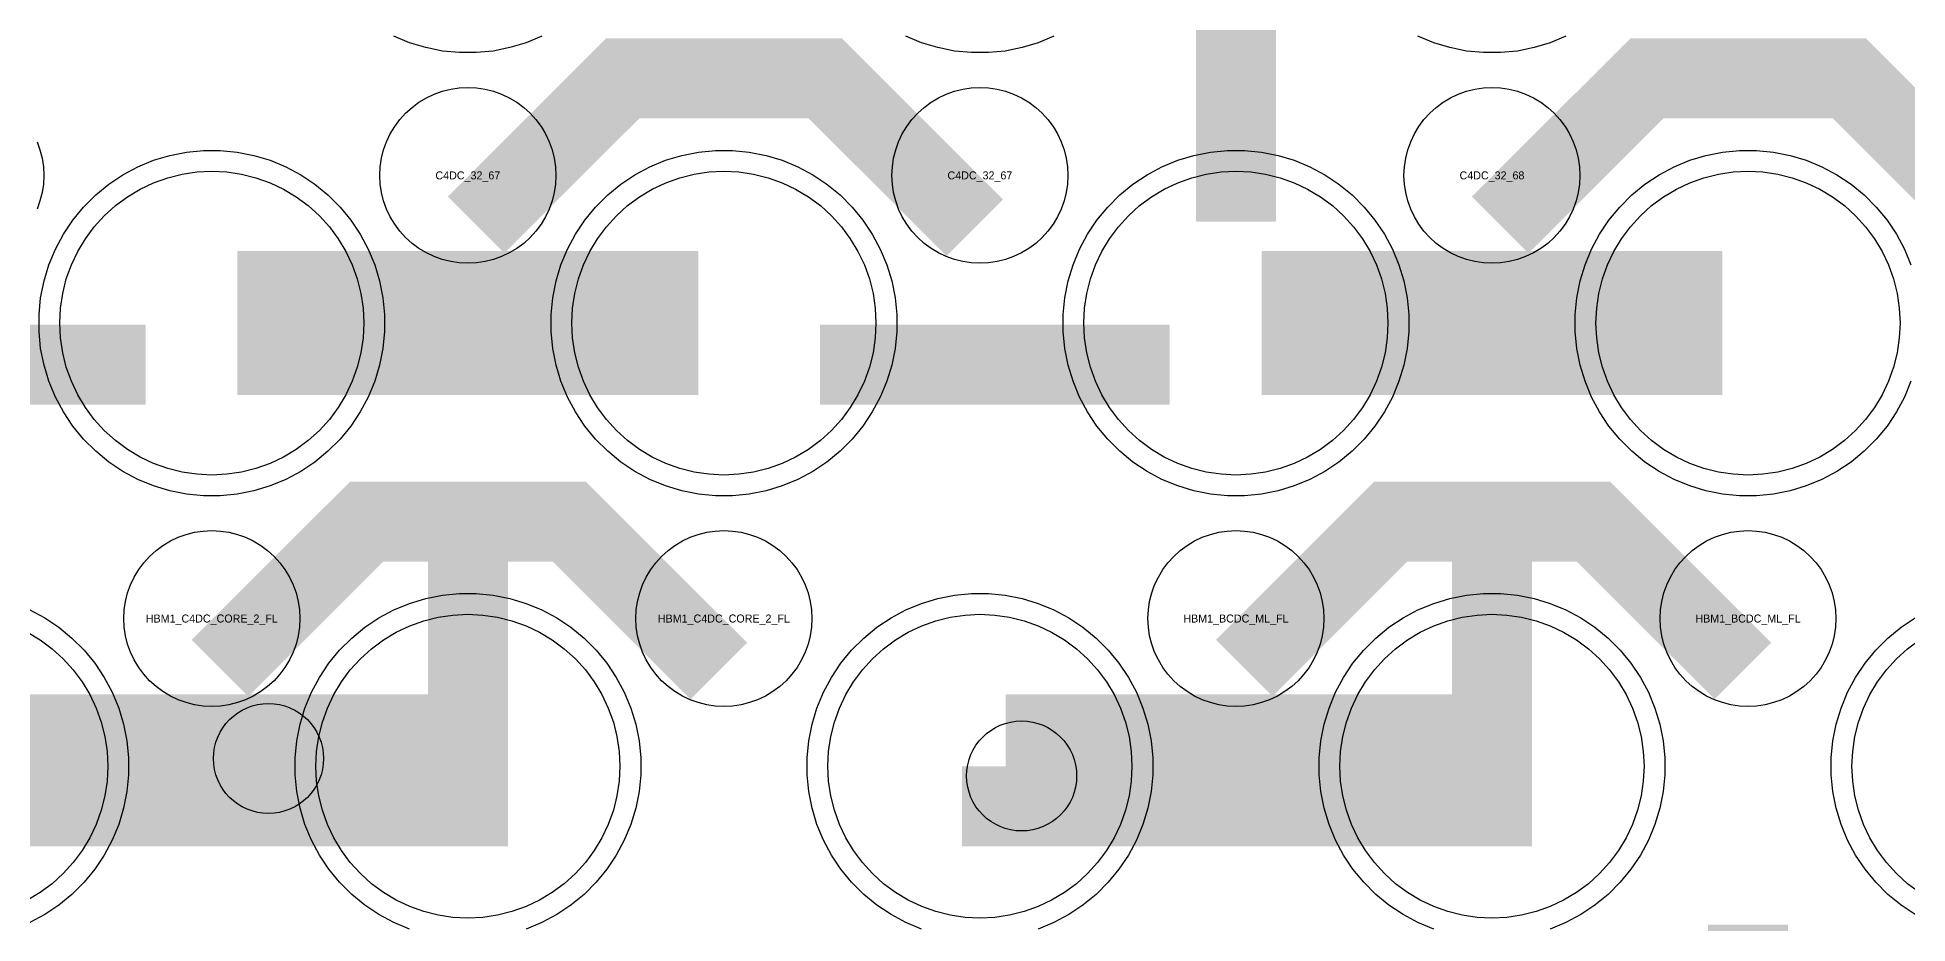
# Model space of a CAD drawing. Extents: x -11880 to 11880, y -14992 to 14992.
# Drawn here: x 9386 to 9970, y -10593 to -10316 of the extents above; entities that cross this region are included whole.
import ezdxf
from ezdxf.enums import TextEntityAlignment as Align

# ---------------------------------------------------------------- set-up
doc = ezdxf.new("R2010")
doc.units = 0
doc.header["$MEASUREMENT"] = 0
for name, color, linetype in [('GDS_775_DT_237', 138, 'CONTINUOUS'), ('RDL1_FS', 34, 'CONTINUOUS'), ('RDL_BS', 160, 'CONTINUOUS')]:
    doc.layers.add(name, color=color, linetype=linetype)

msp = doc.modelspace()

# ---------------------------------------------------------------- linework, layer by layer
at = {"layer": 'RDL1_FS'}
for points in [[(9440, -10453.024), (9435.343, -10452.795), (9430.732, -10452.111), (9426.209, -10450.979), (9421.819, -10449.407), (9417.605, -10447.415), (9413.605, -10445.017), (9409.86, -10442.239), (9406.406, -10439.109), (9403.276, -10435.655), (9400.498, -10431.91), (9398.1, -10427.91), (9396.108, -10423.696), (9394.536, -10419.306), (9393.404, -10414.783), (9392.72, -10410.172), (9392.491, -10405.515), (9392.72, -10400.858), (9393.404, -10396.247), (9394.536, -10391.724), (9396.108, -10387.334), (9398.1, -10383.12), (9400.498, -10379.12), (9403.276, -10375.375), (9406.406, -10371.921), (9409.86, -10368.791), (9413.605, -10366.013), (9417.605, -10363.615), (9421.819, -10361.623), (9426.209, -10360.051), (9430.732, -10358.919), (9435.343, -10358.235), (9440, -10358.006), (9444.657, -10358.235), (9449.268, -10358.919), (9453.791, -10360.051), (9458.181, -10361.623), (9462.395, -10363.615), (9466.395, -10366.013), (9470.14, -10368.791), (9473.594, -10371.921), (9476.724, -10375.375), (9479.502, -10379.12), (9481.9, -10383.12), (9483.892, -10387.334), (9485.464, -10391.724), (9486.596, -10396.247), (9487.28, -10400.858), (9487.509, -10405.515), (9487.28, -10410.172), (9486.596, -10414.783), (9485.464, -10419.306), (9483.892, -10423.696), (9481.9, -10427.91), (9479.502, -10431.91), (9476.724, -10435.655), (9473.594, -10439.109), (9470.14, -10442.239), (9466.395, -10445.017), (9462.395, -10447.415), (9458.181, -10449.407), (9453.791, -10450.979), (9449.268, -10452.111), (9444.657, -10452.795)], [(9600, -10453.024), (9595.343, -10452.795), (9590.732, -10452.111), (9586.209, -10450.979), (9581.819, -10449.407), (9577.605, -10447.415), (9573.605, -10445.017), (9569.86, -10442.239), (9566.406, -10439.109), (9563.276, -10435.655), (9560.498, -10431.91), (9558.1, -10427.91), (9556.108, -10423.696), (9554.536, -10419.306), (9553.404, -10414.783), (9552.72, -10410.172), (9552.491, -10405.515), (9552.72, -10400.858), (9553.404, -10396.247), (9554.536, -10391.724), (9556.108, -10387.334), (9558.1, -10383.12), (9560.498, -10379.12), (9563.276, -10375.375), (9566.406, -10371.921), (9569.86, -10368.791), (9573.605, -10366.013), (9577.605, -10363.615), (9581.819, -10361.623), (9586.209, -10360.051), (9590.732, -10358.919), (9595.343, -10358.235), (9600, -10358.006), (9604.657, -10358.235), (9609.268, -10358.919), (9613.791, -10360.051), (9618.181, -10361.623), (9622.395, -10363.615), (9626.395, -10366.013), (9630.14, -10368.791), (9633.594, -10371.921), (9636.724, -10375.375), (9639.502, -10379.12), (9641.9, -10383.12), (9643.892, -10387.334), (9645.464, -10391.724), (9646.596, -10396.247), (9647.28, -10400.858), (9647.509, -10405.515), (9647.28, -10410.172), (9646.596, -10414.783), (9645.464, -10419.306), (9643.892, -10423.696), (9641.9, -10427.91), (9639.502, -10431.91), (9636.724, -10435.655), (9633.594, -10439.109), (9630.14, -10442.239), (9626.395, -10445.017), (9622.395, -10447.415), (9618.181, -10449.407), (9613.791, -10450.979), (9609.268, -10452.111), (9604.657, -10452.795)], [(9760, -10453.024), (9755.343, -10452.795), (9750.732, -10452.111), (9746.209, -10450.979), (9741.819, -10449.407), (9737.605, -10447.415), (9733.605, -10445.017), (9729.86, -10442.239), (9726.406, -10439.109), (9723.276, -10435.655), (9720.498, -10431.91), (9718.1, -10427.91), (9716.108, -10423.696), (9714.536, -10419.306), (9713.404, -10414.783), (9712.72, -10410.172), (9712.491, -10405.515), (9712.72, -10400.858), (9713.404, -10396.247), (9714.536, -10391.724), (9716.108, -10387.334), (9718.1, -10383.12), (9720.498, -10379.12), (9723.276, -10375.375), (9726.406, -10371.921), (9729.86, -10368.791), (9733.605, -10366.013), (9737.605, -10363.615), (9741.819, -10361.623), (9746.209, -10360.051), (9750.732, -10358.919), (9755.343, -10358.235), (9760, -10358.006), (9764.657, -10358.235), (9769.268, -10358.919), (9773.791, -10360.051), (9778.181, -10361.623), (9782.395, -10363.615), (9786.395, -10366.013), (9790.14, -10368.791), (9793.594, -10371.921), (9796.724, -10375.375), (9799.502, -10379.12), (9801.9, -10383.12), (9803.892, -10387.334), (9805.464, -10391.724), (9806.596, -10396.247), (9807.28, -10400.858), (9807.509, -10405.515), (9807.28, -10410.172), (9806.596, -10414.783), (9805.464, -10419.306), (9803.892, -10423.696), (9801.9, -10427.91), (9799.502, -10431.91), (9796.724, -10435.655), (9793.594, -10439.109), (9790.14, -10442.239), (9786.395, -10445.017), (9782.395, -10447.415), (9778.181, -10449.407), (9773.791, -10450.979), (9769.268, -10452.111), (9764.657, -10452.795)], [(9920, -10453.024), (9915.343, -10452.795), (9910.732, -10452.111), (9906.209, -10450.979), (9901.819, -10449.407), (9897.605, -10447.415), (9893.605, -10445.017), (9889.86, -10442.239), (9886.406, -10439.109), (9883.276, -10435.655), (9880.498, -10431.91), (9878.1, -10427.91), (9876.108, -10423.696), (9874.536, -10419.306), (9873.404, -10414.783), (9872.72, -10410.172), (9872.491, -10405.515), (9872.72, -10400.858), (9873.404, -10396.247), (9874.536, -10391.724), (9876.108, -10387.334), (9878.1, -10383.12), (9880.498, -10379.12), (9883.276, -10375.375), (9886.406, -10371.921), (9889.86, -10368.791), (9893.605, -10366.013), (9897.605, -10363.615), (9901.819, -10361.623), (9906.209, -10360.051), (9910.732, -10358.919), (9915.343, -10358.235), (9920, -10358.006), (9924.657, -10358.235), (9929.268, -10358.919), (9933.791, -10360.051), (9938.181, -10361.623), (9942.395, -10363.615), (9946.395, -10366.013), (9950.14, -10368.791), (9953.594, -10371.921), (9956.724, -10375.375), (9959.502, -10379.12), (9961.9, -10383.12), (9963.892, -10387.334), (9965.464, -10391.724), (9966.596, -10396.247), (9967.28, -10400.858), (9967.509, -10405.515), (9967.28, -10410.172), (9966.596, -10414.783), (9965.464, -10419.306), (9963.892, -10423.696), (9961.9, -10427.91), (9959.502, -10431.91), (9956.724, -10435.655), (9953.594, -10439.109), (9950.14, -10442.239), (9946.395, -10445.017), (9942.395, -10447.415), (9938.181, -10449.407), (9933.791, -10450.979), (9929.268, -10452.111), (9924.657, -10452.795)], [(9520, -10591.589), (9515.343, -10591.36), (9510.732, -10590.676), (9506.209, -10589.544), (9501.819, -10587.972), (9497.605, -10585.98), (9493.605, -10583.582), (9489.86, -10580.804), (9486.406, -10577.674), (9483.276, -10574.22), (9480.498, -10570.475), (9478.1, -10566.475), (9476.108, -10562.261), (9474.536, -10557.871), (9473.404, -10553.348), (9472.72, -10548.737), (9472.491, -10544.08), (9472.72, -10539.423), (9473.404, -10534.812), (9474.536, -10530.289), (9476.108, -10525.899), (9478.1, -10521.685), (9480.498, -10517.685), (9483.276, -10513.94), (9486.406, -10510.486), (9489.86, -10507.356), (9493.605, -10504.578), (9497.605, -10502.18), (9501.819, -10500.188), (9506.209, -10498.616), (9510.732, -10497.484), (9515.343, -10496.8), (9520, -10496.571), (9524.657, -10496.8), (9529.268, -10497.484), (9533.791, -10498.616), (9538.181, -10500.188), (9542.395, -10502.18), (9546.395, -10504.578), (9550.14, -10507.356), (9553.594, -10510.486), (9556.724, -10513.94), (9559.502, -10517.685), (9561.9, -10521.685), (9563.892, -10525.899), (9565.464, -10530.289), (9566.596, -10534.812), (9567.28, -10539.423), (9567.509, -10544.08), (9567.28, -10548.737), (9566.596, -10553.348), (9565.464, -10557.871), (9563.892, -10562.261), (9561.9, -10566.475), (9559.502, -10570.475), (9556.724, -10574.22), (9553.594, -10577.674), (9550.14, -10580.804), (9546.395, -10583.582), (9542.395, -10585.98), (9538.181, -10587.972), (9533.791, -10589.544), (9529.268, -10590.676), (9524.657, -10591.36)], [(9680, -10591.589), (9675.343, -10591.36), (9670.732, -10590.676), (9666.209, -10589.544), (9661.819, -10587.972), (9657.605, -10585.98), (9653.605, -10583.582), (9649.86, -10580.804), (9646.406, -10577.674), (9643.276, -10574.22), (9640.498, -10570.475), (9638.1, -10566.475), (9636.108, -10562.261), (9634.536, -10557.871), (9633.404, -10553.348), (9632.72, -10548.737), (9632.491, -10544.08), (9632.72, -10539.423), (9633.404, -10534.812), (9634.536, -10530.289), (9636.108, -10525.899), (9638.1, -10521.685), (9640.498, -10517.685), (9643.276, -10513.94), (9646.406, -10510.486), (9649.86, -10507.356), (9653.605, -10504.578), (9657.605, -10502.18), (9661.819, -10500.188), (9666.209, -10498.616), (9670.732, -10497.484), (9675.343, -10496.8), (9680, -10496.571), (9684.657, -10496.8), (9689.268, -10497.484), (9693.791, -10498.616), (9698.181, -10500.188), (9702.395, -10502.18), (9706.395, -10504.578), (9710.14, -10507.356), (9713.594, -10510.486), (9716.724, -10513.94), (9719.502, -10517.685), (9721.9, -10521.685), (9723.892, -10525.899), (9725.464, -10530.289), (9726.596, -10534.812), (9727.28, -10539.423), (9727.509, -10544.08), (9727.28, -10548.737), (9726.596, -10553.348), (9725.464, -10557.871), (9723.892, -10562.261), (9721.9, -10566.475), (9719.502, -10570.475), (9716.724, -10574.22), (9713.594, -10577.674), (9710.14, -10580.804), (9706.395, -10583.582), (9702.395, -10585.98), (9698.181, -10587.972), (9693.791, -10589.544), (9689.268, -10590.676), (9684.657, -10591.36)], [(9840, -10591.589), (9835.343, -10591.36), (9830.732, -10590.676), (9826.209, -10589.544), (9821.819, -10587.972), (9817.605, -10585.98), (9813.605, -10583.582), (9809.86, -10580.804), (9806.406, -10577.674), (9803.276, -10574.22), (9800.498, -10570.475), (9798.1, -10566.475), (9796.108, -10562.261), (9794.536, -10557.871), (9793.404, -10553.348), (9792.72, -10548.737), (9792.491, -10544.08), (9792.72, -10539.423), (9793.404, -10534.812), (9794.536, -10530.289), (9796.108, -10525.899), (9798.1, -10521.685), (9800.498, -10517.685), (9803.276, -10513.94), (9806.406, -10510.486), (9809.86, -10507.356), (9813.605, -10504.578), (9817.605, -10502.18), (9821.819, -10500.188), (9826.209, -10498.616), (9830.732, -10497.484), (9835.343, -10496.8), (9840, -10496.571), (9844.657, -10496.8), (9849.268, -10497.484), (9853.791, -10498.616), (9858.181, -10500.188), (9862.395, -10502.18), (9866.395, -10504.578), (9870.14, -10507.356), (9873.594, -10510.486), (9876.724, -10513.94), (9879.502, -10517.685), (9881.9, -10521.685), (9883.892, -10525.899), (9885.464, -10530.289), (9886.596, -10534.812), (9887.28, -10539.423), (9887.509, -10544.08), (9887.28, -10548.737), (9886.596, -10553.348), (9885.464, -10557.871), (9883.892, -10562.261), (9881.9, -10566.475), (9879.502, -10570.475), (9876.724, -10574.22), (9873.594, -10577.674), (9870.14, -10580.804), (9866.395, -10583.582), (9862.395, -10585.98), (9858.181, -10587.972), (9853.791, -10589.544), (9849.268, -10590.676), (9844.657, -10591.36)]]:
    msp.add_lwpolyline(points, close=True, dxfattribs=at)
for points in [[(9448.002, -10405.515, 45, 45, 0), (9520.002, -10405.515, 45, 45, 0)], [(9520.002, -10405.515, 45, 45, 0), (9592.002, -10405.515, 45, 45, 0)], [(9768.002, -10405.515, 45, 45, 0), (9840.002, -10405.515, 45, 45, 0)], [(9840.002, -10405.515, 45, 45, 0), (9912.002, -10405.515, 45, 45, 0)], [(9368.002, -10544.08, 45, 45, 0), (9440.002, -10544.08, 45, 45, 0)], [(9440.002, -10544.08, 45, 45, 0), (9512.002, -10544.08, 45, 45, 0)], [(9688.002, -10544.08, 45, 45, 0), (9760.002, -10544.08, 45, 45, 0)], [(9760.002, -10544.08, 45, 45, 0), (9832.002, -10544.08, 45, 45, 0)]]:
    msp.add_lwpolyline(points, format="xyseb", dxfattribs=at)
for points in [[(9382.395, -10502.18), (9386.395, -10504.578), (9390.14, -10507.356), (9393.594, -10510.486), (9396.724, -10513.94), (9399.502, -10517.685), (9401.9, -10521.685), (9403.892, -10525.899), (9405.464, -10530.289), (9406.596, -10534.812), (9407.28, -10539.423), (9407.509, -10544.08), (9407.28, -10548.737), (9406.596, -10553.348), (9405.464, -10557.871), (9403.892, -10562.261), (9401.9, -10566.475), (9399.502, -10570.475), (9396.724, -10574.22), (9393.594, -10577.674), (9390.14, -10580.804), (9386.395, -10583.582), (9382.395, -10585.98)], [(9973.605, -10583.582), (9969.86, -10580.804), (9966.406, -10577.674), (9963.276, -10574.22), (9960.498, -10570.475), (9958.1, -10566.475), (9956.108, -10562.261), (9954.536, -10557.871), (9953.404, -10553.348), (9952.72, -10548.737), (9952.491, -10544.08), (9952.72, -10539.423), (9953.404, -10534.812), (9954.536, -10530.289), (9956.108, -10525.899), (9958.1, -10521.685), (9960.498, -10517.685), (9963.276, -10513.94), (9966.406, -10510.486), (9969.86, -10507.356), (9973.605, -10504.578)]]:
    msp.add_lwpolyline(points, dxfattribs=at)
for centre in [(9457.695, -10541.65), (9693.029, -10547.123)]:
    msp.add_circle(centre, 17.2, dxfattribs=at)
at = {"layer": 'RDL_BS'}
for points in [[(9760, -10373.777, 25, 25, 0), (9760, -10267, 25, 25, 0)], [(9760, -10297.469, 25, 25, 0), (9760, -10343.089, 25, 25, 0)], [(9522.562, -10374.829, 25, 25, 0), (9568.377, -10329.014, 25, 25, 0), (9601.93, -10329.014, 25, 25, 0)], [(9678.401, -10375.728, 25, 25, 0), (9631.687, -10329.014, 25, 25, 0), (9601.929, -10329.014, 25, 25, 0)], [(9842.562, -10374.829, 25, 25, 0), (9888.377, -10329.014, 25, 25, 0), (9921.93, -10329.014, 25, 25, 0)], [(9998.401, -10375.728, 25, 25, 0), (9951.687, -10329.014, 25, 25, 0), (9921.929, -10329.014, 25, 25, 0)], [(9310.016, -10418.528, 25, 25, 0), (9419.281, -10418.528, 25, 25, 0)], [(9630.016, -10418.528, 25, 25, 0), (9739.281, -10418.528, 25, 25, 0)], [(9520, -10569.08, 25, 25, 0), (9520, -10455.079, 25, 25, 0)], [(9840, -10569.08, 25, 25, 0), (9840, -10455.079, 25, 25, 0)], [(9442.562, -10513.394, 25, 25, 0), (9488.377, -10467.579, 25, 25, 0), (9521.93, -10467.579, 25, 25, 0)], [(9598.401, -10514.293, 25, 25, 0), (9551.687, -10467.579, 25, 25, 0), (9521.929, -10467.579, 25, 25, 0)], [(9762.562, -10513.394, 25, 25, 0), (9808.377, -10467.579, 25, 25, 0), (9841.93, -10467.579, 25, 25, 0)], [(9918.401, -10514.293, 25, 25, 0), (9871.687, -10467.579, 25, 25, 0), (9841.929, -10467.579, 25, 25, 0)], [(9354.397, -10556.58, 25, 25, 0), (9532.5, -10556.58, 25, 25, 0)], [(9674.397, -10556.58, 25, 25, 0), (9852.5, -10556.58, 25, 25, 0)], [(9920, -10707.64, 25, 25, 0), (9920, -10593.639, 25, 25, 0)]]:
    msp.add_lwpolyline(points, format="xyseb", dxfattribs=at)
at = {"layer": 'RDL_BS', "color": 241, "true_color": 0xf7abae}
msp.add_lwpolyline([(9543.115, -10315.825), (9538.205, -10317.856), (9533.165, -10319.387), (9527.938, -10320.433), (9522.644, -10320.95), (9517.356, -10320.95), (9512.062, -10320.433), (9506.835, -10319.387), (9501.795, -10317.856), (9496.885, -10315.825)], dxfattribs=at)
at = {"layer": 'RDL_BS'}
for points in [[(9703.115, -10315.825), (9698.205, -10317.856), (9693.165, -10319.387), (9687.938, -10320.433), (9682.644, -10320.95), (9677.356, -10320.95), (9672.062, -10320.433), (9666.835, -10319.387), (9661.795, -10317.856), (9656.885, -10315.825)], [(9863.115, -10315.825), (9858.205, -10317.856), (9853.165, -10319.387), (9847.938, -10320.433), (9842.644, -10320.95), (9837.356, -10320.95), (9832.062, -10320.433), (9826.835, -10319.387), (9821.795, -10317.856), (9816.885, -10315.825)], [(9385.402, -10348.808), (9386.309, -10351.343), (9386.966, -10353.962), (9387.362, -10356.634), (9387.494, -10359.327), (9387.362, -10362.02), (9386.966, -10364.692), (9386.309, -10367.311), (9385.402, -10369.846)], [(9970.906, -10423.72), (9968.875, -10428.63), (9966.383, -10433.292), (9963.436, -10437.706), (9960.074, -10441.807), (9956.292, -10445.589), (9952.191, -10448.951), (9947.777, -10451.898), (9943.115, -10454.39), (9938.205, -10456.421), (9933.165, -10457.952), (9927.938, -10458.998), (9922.644, -10459.515), (9917.356, -10459.515), (9912.062, -10458.998), (9906.835, -10457.952), (9901.795, -10456.421), (9896.885, -10454.39), (9892.223, -10451.898), (9887.809, -10448.951), (9883.708, -10445.589), (9879.926, -10441.807), (9876.564, -10437.706), (9873.617, -10433.292), (9871.125, -10428.63), (9869.094, -10423.72), (9867.563, -10418.68), (9866.517, -10413.453), (9866, -10408.159), (9866, -10402.871), (9866.517, -10397.577), (9867.563, -10392.35), (9869.094, -10387.31), (9871.125, -10382.4), (9873.617, -10377.738), (9876.564, -10373.324), (9879.926, -10369.223), (9883.708, -10365.441), (9887.809, -10362.079), (9892.223, -10359.132), (9896.885, -10356.64), (9901.795, -10354.609), (9906.835, -10353.078), (9912.062, -10352.032), (9917.356, -10351.515), (9922.644, -10351.515), (9927.938, -10352.032), (9933.165, -10353.078), (9938.205, -10354.609), (9943.115, -10356.64), (9947.777, -10359.132), (9952.191, -10362.079), (9956.292, -10365.441), (9960.074, -10369.223), (9963.436, -10373.324), (9966.383, -10377.738), (9968.875, -10382.4), (9970.906, -10387.31)], [(9383.115, -10495.205), (9387.777, -10497.697), (9392.191, -10500.644), (9396.292, -10504.006), (9400.074, -10507.788), (9403.436, -10511.889), (9406.383, -10516.303), (9408.875, -10520.965), (9410.906, -10525.875), (9412.437, -10530.915), (9413.483, -10536.142), (9414, -10541.436), (9414, -10546.724), (9413.483, -10552.018), (9412.437, -10557.245), (9410.906, -10562.285), (9408.875, -10567.195), (9406.383, -10571.857), (9403.436, -10576.271), (9400.074, -10580.372), (9396.292, -10584.154), (9392.191, -10587.516), (9387.777, -10590.463), (9383.115, -10592.955)], [(9501.795, -10594.986), (9496.885, -10592.955), (9492.223, -10590.463), (9487.809, -10587.516), (9483.708, -10584.154), (9479.926, -10580.372), (9476.564, -10576.271), (9473.617, -10571.857), (9471.125, -10567.195), (9469.094, -10562.285), (9467.563, -10557.245), (9466.517, -10552.018), (9466, -10546.724), (9466, -10541.436), (9466.517, -10536.142), (9467.563, -10530.915), (9469.094, -10525.875), (9471.125, -10520.965), (9473.617, -10516.303), (9476.564, -10511.889), (9479.926, -10507.788), (9483.708, -10504.006), (9487.809, -10500.644), (9492.223, -10497.697), (9496.885, -10495.205), (9501.795, -10493.174), (9506.835, -10491.643), (9512.062, -10490.597), (9517.356, -10490.08), (9522.644, -10490.08), (9527.938, -10490.597), (9533.165, -10491.643), (9538.205, -10493.174), (9543.115, -10495.205), (9547.777, -10497.697), (9552.191, -10500.644), (9556.292, -10504.006), (9560.074, -10507.788), (9563.436, -10511.889), (9566.383, -10516.303), (9568.875, -10520.965), (9570.906, -10525.875), (9572.437, -10530.915), (9573.483, -10536.142), (9574, -10541.436), (9574, -10546.724), (9573.483, -10552.018), (9572.437, -10557.245), (9570.906, -10562.285), (9568.875, -10567.195), (9566.383, -10571.857), (9563.436, -10576.271), (9560.074, -10580.372), (9556.292, -10584.154), (9552.191, -10587.516), (9547.777, -10590.463), (9543.115, -10592.955), (9538.205, -10594.986)], [(9661.795, -10594.986), (9656.885, -10592.955), (9652.223, -10590.463), (9647.809, -10587.516), (9643.708, -10584.154), (9639.926, -10580.372), (9636.564, -10576.271), (9633.617, -10571.857), (9631.125, -10567.195), (9629.094, -10562.285), (9627.563, -10557.245), (9626.517, -10552.018), (9626, -10546.724), (9626, -10541.436), (9626.517, -10536.142), (9627.563, -10530.915), (9629.094, -10525.875), (9631.125, -10520.965), (9633.617, -10516.303), (9636.564, -10511.889), (9639.926, -10507.788), (9643.708, -10504.006), (9647.809, -10500.644), (9652.223, -10497.697), (9656.885, -10495.205), (9661.795, -10493.174), (9666.835, -10491.643), (9672.062, -10490.597), (9677.356, -10490.08), (9682.644, -10490.08), (9687.938, -10490.597), (9693.165, -10491.643), (9698.205, -10493.174), (9703.115, -10495.205), (9707.777, -10497.697), (9712.191, -10500.644), (9716.292, -10504.006), (9720.074, -10507.788), (9723.436, -10511.889), (9726.383, -10516.303), (9728.875, -10520.965), (9730.906, -10525.875), (9732.437, -10530.915), (9733.483, -10536.142), (9734, -10541.436), (9734, -10546.724), (9733.483, -10552.018), (9732.437, -10557.245), (9730.906, -10562.285), (9728.875, -10567.195), (9726.383, -10571.857), (9723.436, -10576.271), (9720.074, -10580.372), (9716.292, -10584.154), (9712.191, -10587.516), (9707.777, -10590.463), (9703.115, -10592.955), (9698.205, -10594.986)], [(9821.795, -10594.986), (9816.885, -10592.955), (9812.223, -10590.463), (9807.809, -10587.516), (9803.708, -10584.154), (9799.926, -10580.372), (9796.564, -10576.271), (9793.617, -10571.857), (9791.125, -10567.195), (9789.094, -10562.285), (9787.563, -10557.245), (9786.517, -10552.018), (9786, -10546.724), (9786, -10541.436), (9786.517, -10536.142), (9787.563, -10530.915), (9789.094, -10525.875), (9791.125, -10520.965), (9793.617, -10516.303), (9796.564, -10511.889), (9799.926, -10507.788), (9803.708, -10504.006), (9807.809, -10500.644), (9812.223, -10497.697), (9816.885, -10495.205), (9821.795, -10493.174), (9826.835, -10491.643), (9832.062, -10490.597), (9837.356, -10490.08), (9842.644, -10490.08), (9847.938, -10490.597), (9853.165, -10491.643), (9858.205, -10493.174), (9863.115, -10495.205), (9867.777, -10497.697), (9872.191, -10500.644), (9876.292, -10504.006), (9880.074, -10507.788), (9883.436, -10511.889), (9886.383, -10516.303), (9888.875, -10520.965), (9890.906, -10525.875), (9892.437, -10530.915), (9893.483, -10536.142), (9894, -10541.436), (9894, -10546.724), (9893.483, -10552.018), (9892.437, -10557.245), (9890.906, -10562.285), (9888.875, -10567.195), (9886.383, -10571.857), (9883.436, -10576.271), (9880.074, -10580.372), (9876.292, -10584.154), (9872.191, -10587.516), (9867.777, -10590.463), (9863.115, -10592.955), (9858.205, -10594.986)], [(9972.223, -10590.463), (9967.809, -10587.516), (9963.708, -10584.154), (9959.926, -10580.372), (9956.564, -10576.271), (9953.617, -10571.857), (9951.125, -10567.195), (9949.094, -10562.285), (9947.563, -10557.245), (9946.517, -10552.018), (9946, -10546.724), (9946, -10541.436), (9946.517, -10536.142), (9947.563, -10530.915), (9949.094, -10525.875), (9951.125, -10520.965), (9953.617, -10516.303), (9956.564, -10511.889), (9959.926, -10507.788), (9963.708, -10504.006), (9967.809, -10500.644), (9972.223, -10497.697)]]:
    msp.add_lwpolyline(points, dxfattribs=at)
for points in [[(9520, -10386.821), (9517.307, -10386.689), (9514.635, -10386.293), (9512.016, -10385.636), (9509.481, -10384.729), (9507.044, -10383.577), (9504.72, -10382.184), (9502.557, -10380.581), (9500.558, -10378.769), (9498.746, -10376.77), (9497.143, -10374.607), (9495.75, -10372.283), (9494.598, -10369.846), (9493.691, -10367.311), (9493.034, -10364.692), (9492.638, -10362.02), (9492.506, -10359.327), (9492.638, -10356.634), (9493.034, -10353.962), (9493.691, -10351.343), (9494.598, -10348.808), (9495.75, -10346.371), (9497.143, -10344.047), (9498.746, -10341.884), (9500.558, -10339.885), (9502.557, -10338.073), (9504.72, -10336.47), (9507.044, -10335.077), (9509.481, -10333.925), (9512.016, -10333.018), (9514.635, -10332.361), (9517.307, -10331.965), (9520, -10331.833), (9522.693, -10331.965), (9525.365, -10332.361), (9527.984, -10333.018), (9530.519, -10333.925), (9532.956, -10335.077), (9535.28, -10336.47), (9537.443, -10338.073), (9539.442, -10339.885), (9541.254, -10341.884), (9542.857, -10344.047), (9544.25, -10346.371), (9545.402, -10348.808), (9546.309, -10351.343), (9546.966, -10353.962), (9547.362, -10356.634), (9547.494, -10359.327), (9547.362, -10362.02), (9546.966, -10364.692), (9546.309, -10367.311), (9545.402, -10369.846), (9544.25, -10372.283), (9542.857, -10374.607), (9541.254, -10376.77), (9539.442, -10378.769), (9537.443, -10380.581), (9535.28, -10382.184), (9532.956, -10383.577), (9530.519, -10384.729), (9527.984, -10385.636), (9525.365, -10386.293), (9522.693, -10386.689)], [(9680, -10386.821), (9677.307, -10386.689), (9674.635, -10386.293), (9672.016, -10385.636), (9669.481, -10384.729), (9667.044, -10383.577), (9664.72, -10382.184), (9662.557, -10380.581), (9660.558, -10378.769), (9658.746, -10376.77), (9657.143, -10374.607), (9655.75, -10372.283), (9654.598, -10369.846), (9653.691, -10367.311), (9653.034, -10364.692), (9652.638, -10362.02), (9652.506, -10359.327), (9652.638, -10356.634), (9653.034, -10353.962), (9653.691, -10351.343), (9654.598, -10348.808), (9655.75, -10346.371), (9657.143, -10344.047), (9658.746, -10341.884), (9660.558, -10339.885), (9662.557, -10338.073), (9664.72, -10336.47), (9667.044, -10335.077), (9669.481, -10333.925), (9672.016, -10333.018), (9674.635, -10332.361), (9677.307, -10331.965), (9680, -10331.833), (9682.693, -10331.965), (9685.365, -10332.361), (9687.984, -10333.018), (9690.519, -10333.925), (9692.956, -10335.077), (9695.28, -10336.47), (9697.443, -10338.073), (9699.442, -10339.885), (9701.254, -10341.884), (9702.857, -10344.047), (9704.25, -10346.371), (9705.402, -10348.808), (9706.309, -10351.343), (9706.966, -10353.962), (9707.362, -10356.634), (9707.494, -10359.327), (9707.362, -10362.02), (9706.966, -10364.692), (9706.309, -10367.311), (9705.402, -10369.846), (9704.25, -10372.283), (9702.857, -10374.607), (9701.254, -10376.77), (9699.442, -10378.769), (9697.443, -10380.581), (9695.28, -10382.184), (9692.956, -10383.577), (9690.519, -10384.729), (9687.984, -10385.636), (9685.365, -10386.293), (9682.693, -10386.689)], [(9840, -10386.821), (9837.307, -10386.689), (9834.635, -10386.293), (9832.016, -10385.636), (9829.481, -10384.729), (9827.044, -10383.577), (9824.72, -10382.184), (9822.557, -10380.581), (9820.558, -10378.769), (9818.746, -10376.77), (9817.143, -10374.607), (9815.75, -10372.283), (9814.598, -10369.846), (9813.691, -10367.311), (9813.034, -10364.692), (9812.638, -10362.02), (9812.506, -10359.327), (9812.638, -10356.634), (9813.034, -10353.962), (9813.691, -10351.343), (9814.598, -10348.808), (9815.75, -10346.371), (9817.143, -10344.047), (9818.746, -10341.884), (9820.558, -10339.885), (9822.557, -10338.073), (9824.72, -10336.47), (9827.044, -10335.077), (9829.481, -10333.925), (9832.016, -10333.018), (9834.635, -10332.361), (9837.307, -10331.965), (9840, -10331.833), (9842.693, -10331.965), (9845.365, -10332.361), (9847.984, -10333.018), (9850.519, -10333.925), (9852.956, -10335.077), (9855.28, -10336.47), (9857.443, -10338.073), (9859.442, -10339.885), (9861.254, -10341.884), (9862.857, -10344.047), (9864.25, -10346.371), (9865.402, -10348.808), (9866.309, -10351.343), (9866.966, -10353.962), (9867.362, -10356.634), (9867.494, -10359.327), (9867.362, -10362.02), (9866.966, -10364.692), (9866.309, -10367.311), (9865.402, -10369.846), (9864.25, -10372.283), (9862.857, -10374.607), (9861.254, -10376.77), (9859.442, -10378.769), (9857.443, -10380.581), (9855.28, -10382.184), (9852.956, -10383.577), (9850.519, -10384.729), (9847.984, -10385.636), (9845.365, -10386.293), (9842.693, -10386.689)], [(9437.356, -10459.515), (9432.062, -10458.998), (9426.835, -10457.952), (9421.795, -10456.421), (9416.885, -10454.39), (9412.223, -10451.898), (9407.809, -10448.951), (9403.708, -10445.589), (9399.926, -10441.807), (9396.564, -10437.706), (9393.617, -10433.292), (9391.125, -10428.63), (9389.094, -10423.72), (9387.563, -10418.68), (9386.517, -10413.453), (9386, -10408.159), (9386, -10402.871), (9386.517, -10397.577), (9387.563, -10392.35), (9389.094, -10387.31), (9391.125, -10382.4), (9393.617, -10377.738), (9396.564, -10373.324), (9399.926, -10369.223), (9403.708, -10365.441), (9407.809, -10362.079), (9412.223, -10359.132), (9416.885, -10356.64), (9421.795, -10354.609), (9426.835, -10353.078), (9432.062, -10352.032), (9437.356, -10351.515), (9442.644, -10351.515), (9447.938, -10352.032), (9453.165, -10353.078), (9458.205, -10354.609), (9463.115, -10356.64), (9467.777, -10359.132), (9472.191, -10362.079), (9476.292, -10365.441), (9480.074, -10369.223), (9483.436, -10373.324), (9486.383, -10377.738), (9488.875, -10382.4), (9490.906, -10387.31), (9492.437, -10392.35), (9493.483, -10397.577), (9494, -10402.871), (9494, -10408.159), (9493.483, -10413.453), (9492.437, -10418.68), (9490.906, -10423.72), (9488.875, -10428.63), (9486.383, -10433.292), (9483.436, -10437.706), (9480.074, -10441.807), (9476.292, -10445.589), (9472.191, -10448.951), (9467.777, -10451.898), (9463.115, -10454.39), (9458.205, -10456.421), (9453.165, -10457.952), (9447.938, -10458.998), (9442.644, -10459.515)], [(9597.356, -10459.515), (9592.062, -10458.998), (9586.835, -10457.952), (9581.795, -10456.421), (9576.885, -10454.39), (9572.223, -10451.898), (9567.809, -10448.951), (9563.708, -10445.589), (9559.926, -10441.807), (9556.564, -10437.706), (9553.617, -10433.292), (9551.125, -10428.63), (9549.094, -10423.72), (9547.563, -10418.68), (9546.517, -10413.453), (9546, -10408.159), (9546, -10402.871), (9546.517, -10397.577), (9547.563, -10392.35), (9549.094, -10387.31), (9551.125, -10382.4), (9553.617, -10377.738), (9556.564, -10373.324), (9559.926, -10369.223), (9563.708, -10365.441), (9567.809, -10362.079), (9572.223, -10359.132), (9576.885, -10356.64), (9581.795, -10354.609), (9586.835, -10353.078), (9592.062, -10352.032), (9597.356, -10351.515), (9602.644, -10351.515), (9607.938, -10352.032), (9613.165, -10353.078), (9618.205, -10354.609), (9623.115, -10356.64), (9627.777, -10359.132), (9632.191, -10362.079), (9636.292, -10365.441), (9640.074, -10369.223), (9643.436, -10373.324), (9646.383, -10377.738), (9648.875, -10382.4), (9650.906, -10387.31), (9652.437, -10392.35), (9653.483, -10397.577), (9654, -10402.871), (9654, -10408.159), (9653.483, -10413.453), (9652.437, -10418.68), (9650.906, -10423.72), (9648.875, -10428.63), (9646.383, -10433.292), (9643.436, -10437.706), (9640.074, -10441.807), (9636.292, -10445.589), (9632.191, -10448.951), (9627.777, -10451.898), (9623.115, -10454.39), (9618.205, -10456.421), (9613.165, -10457.952), (9607.938, -10458.998), (9602.644, -10459.515)], [(9757.356, -10459.515), (9752.062, -10458.998), (9746.835, -10457.952), (9741.795, -10456.421), (9736.885, -10454.39), (9732.223, -10451.898), (9727.809, -10448.951), (9723.708, -10445.589), (9719.926, -10441.807), (9716.564, -10437.706), (9713.617, -10433.292), (9711.125, -10428.63), (9709.094, -10423.72), (9707.563, -10418.68), (9706.517, -10413.453), (9706, -10408.159), (9706, -10402.871), (9706.517, -10397.577), (9707.563, -10392.35), (9709.094, -10387.31), (9711.125, -10382.4), (9713.617, -10377.738), (9716.564, -10373.324), (9719.926, -10369.223), (9723.708, -10365.441), (9727.809, -10362.079), (9732.223, -10359.132), (9736.885, -10356.64), (9741.795, -10354.609), (9746.835, -10353.078), (9752.062, -10352.032), (9757.356, -10351.515), (9762.644, -10351.515), (9767.938, -10352.032), (9773.165, -10353.078), (9778.205, -10354.609), (9783.115, -10356.64), (9787.777, -10359.132), (9792.191, -10362.079), (9796.292, -10365.441), (9800.074, -10369.223), (9803.436, -10373.324), (9806.383, -10377.738), (9808.875, -10382.4), (9810.906, -10387.31), (9812.437, -10392.35), (9813.483, -10397.577), (9814, -10402.871), (9814, -10408.159), (9813.483, -10413.453), (9812.437, -10418.68), (9810.906, -10423.72), (9808.875, -10428.63), (9806.383, -10433.292), (9803.436, -10437.706), (9800.074, -10441.807), (9796.292, -10445.589), (9792.191, -10448.951), (9787.777, -10451.898), (9783.115, -10454.39), (9778.205, -10456.421), (9773.165, -10457.952), (9767.938, -10458.998), (9762.644, -10459.515)], [(9440, -10525.386), (9437.307, -10525.254), (9434.635, -10524.858), (9432.016, -10524.201), (9429.481, -10523.294), (9427.044, -10522.142), (9424.72, -10520.749), (9422.557, -10519.146), (9420.558, -10517.334), (9418.746, -10515.335), (9417.143, -10513.172), (9415.75, -10510.848), (9414.598, -10508.411), (9413.691, -10505.876), (9413.034, -10503.257), (9412.638, -10500.585), (9412.506, -10497.892), (9412.638, -10495.199), (9413.034, -10492.527), (9413.691, -10489.908), (9414.598, -10487.373), (9415.75, -10484.936), (9417.143, -10482.612), (9418.746, -10480.449), (9420.558, -10478.45), (9422.557, -10476.638), (9424.72, -10475.035), (9427.044, -10473.642), (9429.481, -10472.49), (9432.016, -10471.583), (9434.635, -10470.926), (9437.307, -10470.53), (9440, -10470.398), (9442.693, -10470.53), (9445.365, -10470.926), (9447.984, -10471.583), (9450.519, -10472.49), (9452.956, -10473.642), (9455.28, -10475.035), (9457.443, -10476.638), (9459.442, -10478.45), (9461.254, -10480.449), (9462.857, -10482.612), (9464.25, -10484.936), (9465.402, -10487.373), (9466.309, -10489.908), (9466.966, -10492.527), (9467.362, -10495.199), (9467.494, -10497.892), (9467.362, -10500.585), (9466.966, -10503.257), (9466.309, -10505.876), (9465.402, -10508.411), (9464.25, -10510.848), (9462.857, -10513.172), (9461.254, -10515.335), (9459.442, -10517.334), (9457.443, -10519.146), (9455.28, -10520.749), (9452.956, -10522.142), (9450.519, -10523.294), (9447.984, -10524.201), (9445.365, -10524.858), (9442.693, -10525.254)], [(9600, -10525.386), (9597.307, -10525.254), (9594.635, -10524.858), (9592.016, -10524.201), (9589.481, -10523.294), (9587.044, -10522.142), (9584.72, -10520.749), (9582.557, -10519.146), (9580.558, -10517.334), (9578.746, -10515.335), (9577.143, -10513.172), (9575.75, -10510.848), (9574.598, -10508.411), (9573.691, -10505.876), (9573.034, -10503.257), (9572.638, -10500.585), (9572.506, -10497.892), (9572.638, -10495.199), (9573.034, -10492.527), (9573.691, -10489.908), (9574.598, -10487.373), (9575.75, -10484.936), (9577.143, -10482.612), (9578.746, -10480.449), (9580.558, -10478.45), (9582.557, -10476.638), (9584.72, -10475.035), (9587.044, -10473.642), (9589.481, -10472.49), (9592.016, -10471.583), (9594.635, -10470.926), (9597.307, -10470.53), (9600, -10470.398), (9602.693, -10470.53), (9605.365, -10470.926), (9607.984, -10471.583), (9610.519, -10472.49), (9612.956, -10473.642), (9615.28, -10475.035), (9617.443, -10476.638), (9619.442, -10478.45), (9621.254, -10480.449), (9622.857, -10482.612), (9624.25, -10484.936), (9625.402, -10487.373), (9626.309, -10489.908), (9626.966, -10492.527), (9627.362, -10495.199), (9627.494, -10497.892), (9627.362, -10500.585), (9626.966, -10503.257), (9626.309, -10505.876), (9625.402, -10508.411), (9624.25, -10510.848), (9622.857, -10513.172), (9621.254, -10515.335), (9619.442, -10517.334), (9617.443, -10519.146), (9615.28, -10520.749), (9612.956, -10522.142), (9610.519, -10523.294), (9607.984, -10524.201), (9605.365, -10524.858), (9602.693, -10525.254)], [(9760, -10525.386), (9757.307, -10525.254), (9754.635, -10524.858), (9752.016, -10524.201), (9749.481, -10523.294), (9747.044, -10522.142), (9744.72, -10520.749), (9742.557, -10519.146), (9740.558, -10517.334), (9738.746, -10515.335), (9737.143, -10513.172), (9735.75, -10510.848), (9734.598, -10508.411), (9733.691, -10505.876), (9733.034, -10503.257), (9732.638, -10500.585), (9732.506, -10497.892), (9732.638, -10495.199), (9733.034, -10492.527), (9733.691, -10489.908), (9734.598, -10487.373), (9735.75, -10484.936), (9737.143, -10482.612), (9738.746, -10480.449), (9740.558, -10478.45), (9742.557, -10476.638), (9744.72, -10475.035), (9747.044, -10473.642), (9749.481, -10472.49), (9752.016, -10471.583), (9754.635, -10470.926), (9757.307, -10470.53), (9760, -10470.398), (9762.693, -10470.53), (9765.365, -10470.926), (9767.984, -10471.583), (9770.519, -10472.49), (9772.956, -10473.642), (9775.28, -10475.035), (9777.443, -10476.638), (9779.442, -10478.45), (9781.254, -10480.449), (9782.857, -10482.612), (9784.25, -10484.936), (9785.402, -10487.373), (9786.309, -10489.908), (9786.966, -10492.527), (9787.362, -10495.199), (9787.494, -10497.892), (9787.362, -10500.585), (9786.966, -10503.257), (9786.309, -10505.876), (9785.402, -10508.411), (9784.25, -10510.848), (9782.857, -10513.172), (9781.254, -10515.335), (9779.442, -10517.334), (9777.443, -10519.146), (9775.28, -10520.749), (9772.956, -10522.142), (9770.519, -10523.294), (9767.984, -10524.201), (9765.365, -10524.858), (9762.693, -10525.254)], [(9920, -10525.386), (9917.307, -10525.254), (9914.635, -10524.858), (9912.016, -10524.201), (9909.481, -10523.294), (9907.044, -10522.142), (9904.72, -10520.749), (9902.557, -10519.146), (9900.558, -10517.334), (9898.746, -10515.335), (9897.143, -10513.172), (9895.75, -10510.848), (9894.598, -10508.411), (9893.691, -10505.876), (9893.034, -10503.257), (9892.638, -10500.585), (9892.506, -10497.892), (9892.638, -10495.199), (9893.034, -10492.527), (9893.691, -10489.908), (9894.598, -10487.373), (9895.75, -10484.936), (9897.143, -10482.612), (9898.746, -10480.449), (9900.558, -10478.45), (9902.557, -10476.638), (9904.72, -10475.035), (9907.044, -10473.642), (9909.481, -10472.49), (9912.016, -10471.583), (9914.635, -10470.926), (9917.307, -10470.53), (9920, -10470.398), (9922.693, -10470.53), (9925.365, -10470.926), (9927.984, -10471.583), (9930.519, -10472.49), (9932.956, -10473.642), (9935.28, -10475.035), (9937.443, -10476.638), (9939.442, -10478.45), (9941.254, -10480.449), (9942.857, -10482.612), (9944.25, -10484.936), (9945.402, -10487.373), (9946.309, -10489.908), (9946.966, -10492.527), (9947.362, -10495.199), (9947.494, -10497.892), (9947.362, -10500.585), (9946.966, -10503.257), (9946.309, -10505.876), (9945.402, -10508.411), (9944.25, -10510.848), (9942.857, -10513.172), (9941.254, -10515.335), (9939.442, -10517.334), (9937.443, -10519.146), (9935.28, -10520.749), (9932.956, -10522.142), (9930.519, -10523.294), (9927.984, -10524.201), (9925.365, -10524.858), (9922.693, -10525.254)]]:
    msp.add_lwpolyline(points, close=True, dxfattribs=at)

# ---------------------------------------------------------------- texts
at = {"layer": 'GDS_775_DT_237'}
for s, p in [('C4DC_32_67', (9520, -10359.327)), ('C4DC_32_67', (9520, -10359.327)), ('C4DC_32_67', (9680, -10359.327)), ('C4DC_32_67', (9680, -10359.327)), ('C4DC_32_68', (9840, -10359.327)), ('C4DC_32_68', (9840, -10359.327)), ('HBM1_C4DC_CORE_2_FL', (9440, -10497.892)), ('HBM1_C4DC_CORE_2_FL', (9440, -10497.892)), ('HBM1_C4DC_CORE_2_FL', (9600, -10497.892)), ('HBM1_C4DC_CORE_2_FL', (9600, -10497.892)), ('HBM1_BCDC_ML_FL', (9760, -10497.892)), ('HBM1_BCDC_ML_FL', (9760, -10497.892)), ('HBM1_BCDC_ML_FL', (9920, -10497.892)), ('HBM1_BCDC_ML_FL', (9920, -10497.892))]:
    msp.add_text(s, height=2.5, dxfattribs=at).set_placement(p, align=Align.MIDDLE_CENTER)

doc.saveas('drawing.dxf')
